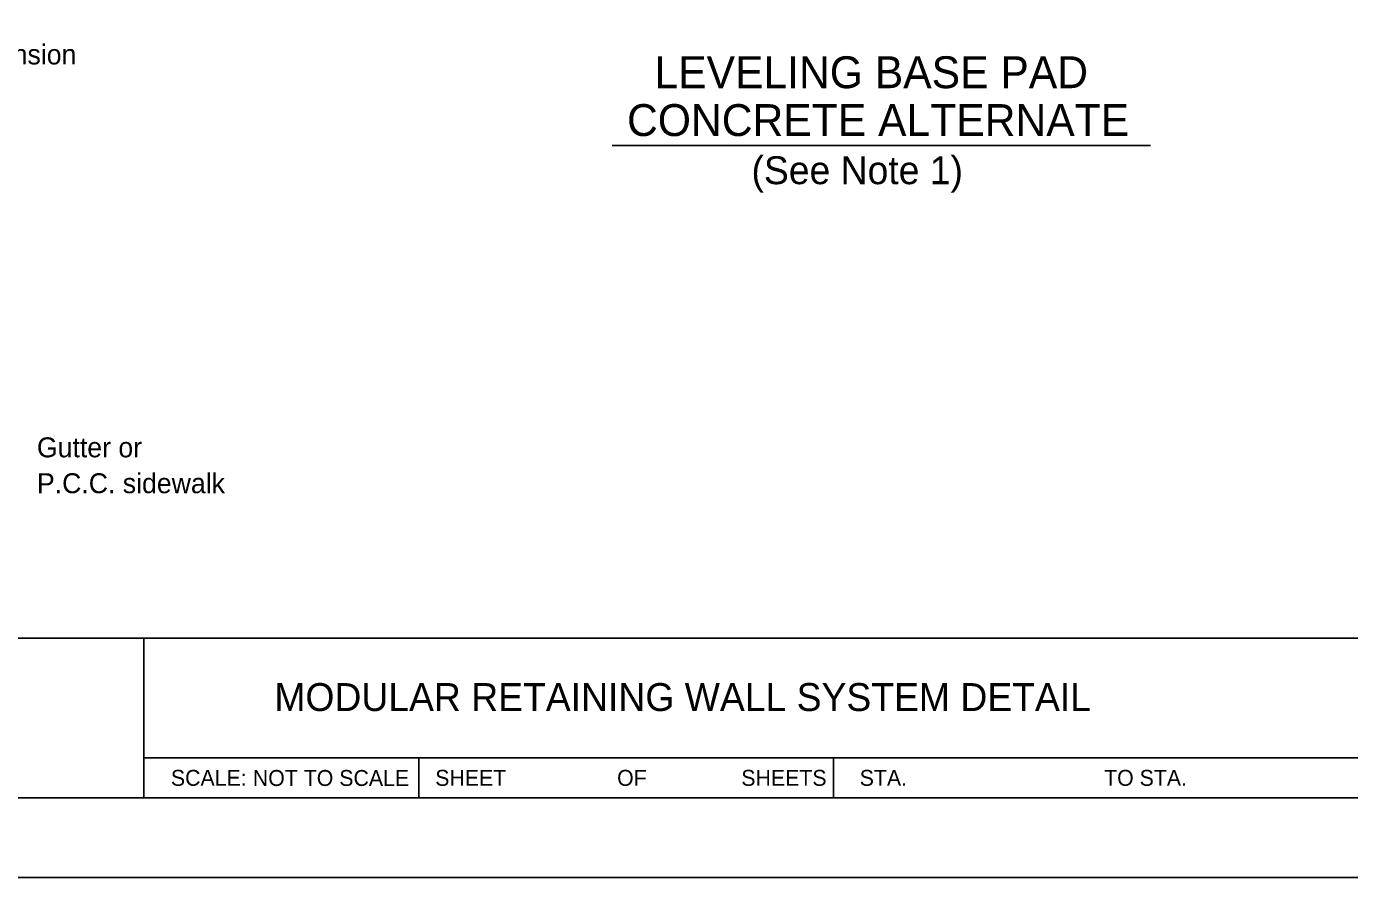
# Model space of a CAD drawing. Extents: x 0 to 2.83, y 0 to 1.83.
# Drawn here: x 1.67 to 2.362, y 0 to 0.445 of the extents above; entities that cross this region are included whole.
import ezdxf

# ---------------------------------------------------------------- set-up
doc = ezdxf.new("R2010")
doc.units = 0
for name, color, linetype in [('RD_Pr_Roadway_Notes', 7, 'Continuous'), ('SH_General_Details', 7, 'Continuous'), ('SH_Printer_Plotting_Border', 7, 'Continuous')]:
    doc.layers.add(name, color=color, linetype=linetype)

msp = doc.modelspace()

# ---------------------------------------------------------------- linework, layer by layer
at = {"layer": 'RD_Pr_Roadway_Notes'}
msp.add_line((1.97598, 0.38257), (2.25741, 0.38257), dxfattribs=at)
at = {"layer": 'SH_General_Details'}
for p, q in [((0.16666, 0.125), (2.79166, 0.125)), ((1.73118, 0.125), (1.73118, 0.04167)), ((1.73118, 0.0625), (2.37285, 0.0625)), ((1.87499, 0.0625), (1.87499, 0.04167)), ((2.09166, 0.0625), (2.09166, 0.04167)), ((2.83333, 0), (-0.00001, 0))]:
    msp.add_line(p, q, dxfattribs=at)
msp.add_lwpolyline([(0.16666, 1.79167), (2.79166, 1.79167), (2.79166, 0.04167), (0.16666, 0.04167)], close=True, dxfattribs=at)
at = {"layer": 'SH_Printer_Plotting_Border'}
msp.add_lwpolyline([(-0.00001, 0), (2.83333, 0), (2.83333, 1.83333), (-0.00001, 1.83333)], close=True, dxfattribs=at)

# ---------------------------------------------------------------- texts
at = {"layer": 'RD_Pr_Roadway_Notes'}
for s, height, p in [('Preformed Expansion', 0.0104167, (1.56192, 0.42491)), ('LEVELING BASE PAD', 0.0166667, (1.9981, 0.41249)), ('CONCRETE ALTERNATE', 0.0166667, (1.98376, 0.38749)), ('(See Note 1)', 0.0145833, (2.04884, 0.36233)), ('Gutter or', 0.010417, (1.67525, 0.21959)), ('P.C.C. sidewalk', 0.0104167, (1.67525, 0.20084))]:
    msp.add_text(s, height=height, dxfattribs=at).set_placement(p)
at = {"layer": 'SH_General_Details'}
for s, height, p in [('MODULAR RETAINING WALL SYSTEM DETAIL', 0.0145833, (1.79938, 0.08702)), ('SCALE:          ', 0.0083333, (1.74528, 0.04792)), ('NOT TO SCALE', 0.0083333, (1.78812, 0.04785)), ('SHEET', 0.008333, (1.88349, 0.04792)), ('OF', 0.008333, (1.97857, 0.04792)), ('SHEETS', 0.008333, (2.0435, 0.04792)), ('STA.', 0.008333, (2.10541, 0.04792)), ('TO STA.', 0.008333, (2.23318, 0.04792))]:
    msp.add_text(s, height=height, dxfattribs=at).set_placement(p)

doc.saveas('drawing.dxf')
